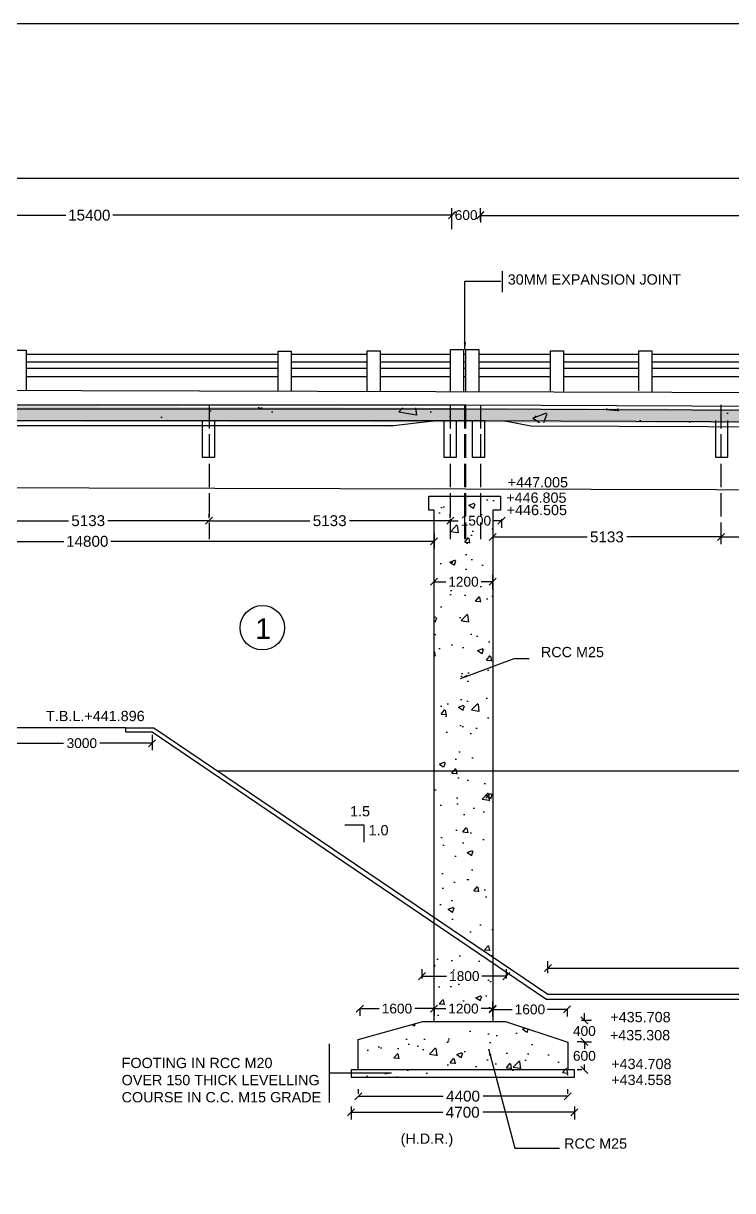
# Model space of a CAD drawing. Header units: inches. Extents: x 19201.6 to 19297.2, y 19008.4 to 19074.4.
# Drawn here: x 19219.71 to 19237.8, y 19044.64 to 19074.44 of the extents above; entities that cross this region are included whole.
import ezdxf

# ---------------------------------------------------------------- set-up
doc = ezdxf.new("R2010")
doc.units = ezdxf.units.IN
doc.header["$MEASUREMENT"] = 0
doc.linetypes.add('ACAD_ISO02W100', pattern=[15, 12, -3])
for name, color, linetype in [('DIMENSION', 255, 'Continuous'), ('DRAWING', 2, 'Continuous'), ('HATCH', 255, 'Continuous'), ('TEXT', 255, 'Continuous')]:
    doc.layers.add(name, color=color, linetype=linetype)
doc.styles.get("Standard").update_dxf_attribs({"font": 'arial.ttf'})
doc.dimstyles.get("Standard").update_dxf_attribs({"dimtxt": 0.25, "dimasz": 0.18, "dimexe": 0.18, "dimexo": 0.0625, "dimgap": 0.09, "dimtad": 0, "dimtih": 1, "dimtoh": 1, "dimdec": 4, "dimzin": 0, "dimdsep": 46, "dimtxsty": 'Standard', "dimblk": 'OBLIQUE', "dimcen": 0.09, "dimadec": 0, "dimazin": 0, "dimtfac": 1, "dimtdec": 4, "dimtofl": 0, "dimtmove": 0, "dimatfit": 3, "dimfxl": 1, "dimtolj": 1, "dimtzin": 0, "dimarcsym": 0})
pattern_1 = [(50, (0, 0), (1.434520365, -0.12550427), [0.15, -1.65]), (355, (0, 0), (-0.27750267, 1.50438427), [0.12, -1.32]), (100.4514, (0.1195, -0.0105), (1.15701876, 1.378879084), [0.12748038, -1.402284224]), (46.1842, (0, 0.4), (2.1344821, -0.33103803), [0.225, -2.475]), (96.6356, (0.1779, 0.3724), (1.86932541, 1.94823574), [0.19122058, -2.103426]), (351.1842, (0, 0.4), (1.86932389, 1.9482372), [0.18, -1.98]), (21, (0.2, 0.3), (1.193814104, -0.80523778), [0.15, -1.65]), (326, (0.2, 0.3), (0.48663066, 1.45030009), [0.12, -1.32]), (71.4514, (0.2995, 0.2329), (1.68044526, 0.64506099), [0.12748038, -1.402284224]), (37.5, (0, 0), (0.024319711, 0.665787708), [0, -1.304, 0, -1.34, 0, -1.325]), (7.5, (0, 0), (0.526139075, 0.788823424), [0, -0.764, 0, -1.274, 0, -0.505]), (327.5, (-0.446, 0), (1.067644872, -0.045109743), [0, -0.5, 0, -1.56, 0, -2.07]), (317.5, (-0.646, 0), (1.16637234, 0.200209965), [0, -0.65, 0, -1.036, 0, -1.47])]

# ---------------------------------------------------------------- blocks, each defined once
blk = doc.blocks.new('_Oblique')
at = {"color": 0, "linetype": 'ByBlock', "lineweight": -2}
blk.add_line((-0.5, -0.5), (0.5, 0.5), dxfattribs=at)
blk = doc.blocks.new('*D81')
at = {"layer": 'Defpoints', "color": 0, "transparency": 16777216}
for p in [(19218.28, 19061.741), (19224.444, 19061.741), (19224.444, 19061.741)]:
    blk.add_point(p, dxfattribs=at)
at = {"layer": 'DIMENSION', "color": 0, "lineweight": -2, "transparency": 16777216}
for p, q in [((19218.28, 19061.803), (19218.28, 19061.921)), ((19224.444, 19061.803), (19224.444, 19061.921)), ((19218.28, 19061.741), (19220.857, 19061.741)), ((19224.444, 19061.741), (19221.867, 19061.741))]:
    blk.add_line(p, q, dxfattribs=at)
at = {"layer": 'DIMENSION', "color": 0, "lineweight": -2, "transparency": 16777216, "xscale": 0.18, "yscale": 0.18, "zscale": 0.18, "rotation": 180}
blk.add_blockref('_Oblique', (19218.28, 19061.741), dxfattribs=at)
at = {"layer": 'DIMENSION', "color": 0, "lineweight": -2, "transparency": 16777216, "xscale": 0.18, "yscale": 0.18, "zscale": 0.18}
blk.add_blockref('_Oblique', (19224.444, 19061.741), dxfattribs=at)
at = {"layer": 'DIMENSION', "color": 0, "transparency": 16777216, "insert": (19221.362, 19061.741), "char_height": 0.2778, "attachment_point": 5}
blk.add_mtext('\\A1;5133', dxfattribs=at)
blk = doc.blocks.new('*D82')
at = {"layer": 'Defpoints', "color": 0, "transparency": 16777216}
for p in [(19224.444, 19061.741), (19230.599, 19061.741), (19230.599, 19061.741)]:
    blk.add_point(p, dxfattribs=at)
at = {"layer": 'DIMENSION', "color": 0, "lineweight": -2, "transparency": 16777216}
for p, q in [((19224.444, 19061.803), (19224.444, 19061.921)), ((19230.599, 19061.803), (19230.599, 19061.921)), ((19224.444, 19061.741), (19227.017, 19061.741)), ((19230.599, 19061.741), (19228.026, 19061.741))]:
    blk.add_line(p, q, dxfattribs=at)
at = {"layer": 'DIMENSION', "color": 0, "lineweight": -2, "transparency": 16777216, "xscale": 0.18, "yscale": 0.18, "zscale": 0.18, "rotation": 180}
blk.add_blockref('_Oblique', (19224.444, 19061.741), dxfattribs=at)
at = {"layer": 'DIMENSION', "color": 0, "lineweight": -2, "transparency": 16777216, "xscale": 0.18, "yscale": 0.18, "zscale": 0.18}
blk.add_blockref('_Oblique', (19230.599, 19061.741), dxfattribs=at)
at = {"layer": 'DIMENSION', "color": 0, "transparency": 16777216, "insert": (19227.522, 19061.741), "char_height": 0.2778, "attachment_point": 5}
blk.add_mtext('\\A1;5133', dxfattribs=at)
blk = doc.blocks.new('*D83')
at = {"layer": 'Defpoints', "color": 0, "transparency": 16777216}
for p in [(19230.599, 19061.844), (19231.905, 19061.844), (19231.905, 19061.741)]:
    blk.add_point(p, dxfattribs=at)
at = {"layer": 'DIMENSION', "color": 0, "lineweight": -2, "transparency": 16777216}
for p, q in [((19230.599, 19061.781), (19230.599, 19061.561)), ((19230.599, 19061.741), (19230.801, 19061.741)), ((19231.905, 19061.741), (19231.703, 19061.741)), ((19231.905, 19061.781), (19231.905, 19061.561))]:
    blk.add_line(p, q, dxfattribs=at)
at = {"layer": 'DIMENSION', "color": 0, "lineweight": -2, "transparency": 16777216, "xscale": 0.18, "yscale": 0.18, "zscale": 0.18, "rotation": 180}
blk.add_blockref('_Oblique', (19230.599, 19061.741), dxfattribs=at)
at = {"layer": 'DIMENSION', "color": 0, "lineweight": -2, "transparency": 16777216, "xscale": 0.18, "yscale": 0.18, "zscale": 0.18}
blk.add_blockref('_Oblique', (19231.905, 19061.741), dxfattribs=at)
at = {"layer": 'DIMENSION', "color": 0, "transparency": 16777216, "insert": (19231.252, 19061.741), "char_height": 0.25, "attachment_point": 5}
blk.add_mtext('\\A1;1500', dxfattribs=at)
blk = doc.blocks.new('*D84')
at = {"layer": 'Defpoints', "color": 0, "transparency": 16777216}
for p in [(19231.682, 19061.495), (19237.504, 19061.495), (19237.504, 19061.327)]:
    blk.add_point(p, dxfattribs=at)
at = {"layer": 'DIMENSION', "color": 0, "lineweight": -2, "transparency": 16777216}
for p, q in [((19231.682, 19061.432), (19231.682, 19061.147)), ((19231.682, 19061.327), (19234.089, 19061.327)), ((19237.504, 19061.327), (19235.098, 19061.327)), ((19237.504, 19061.432), (19237.504, 19061.147))]:
    blk.add_line(p, q, dxfattribs=at)
at = {"layer": 'DIMENSION', "color": 0, "lineweight": -2, "transparency": 16777216, "xscale": 0.18, "yscale": 0.18, "zscale": 0.18, "rotation": 180}
blk.add_blockref('_Oblique', (19231.682, 19061.327), dxfattribs=at)
at = {"layer": 'DIMENSION', "color": 0, "lineweight": -2, "transparency": 16777216, "xscale": 0.18, "yscale": 0.18, "zscale": 0.18}
blk.add_blockref('_Oblique', (19237.504, 19061.327), dxfattribs=at)
at = {"layer": 'DIMENSION', "color": 0, "transparency": 16777216, "insert": (19234.593, 19061.327), "char_height": 0.2778, "attachment_point": 5}
blk.add_mtext('\\A1;5133', dxfattribs=at)
blk = doc.blocks.new('*D85')
at = {"layer": 'Defpoints', "color": 0, "transparency": 16777216}
for p in [(19237.504, 19061.495), (19243.685, 19061.495), (19243.685, 19061.327)]:
    blk.add_point(p, dxfattribs=at)
at = {"layer": 'DIMENSION', "color": 0, "lineweight": -2, "transparency": 16777216}
for p, q in [((19237.504, 19061.432), (19237.504, 19061.147)), ((19237.504, 19061.327), (19240.09, 19061.327)), ((19243.685, 19061.327), (19241.099, 19061.327)), ((19243.685, 19061.432), (19243.685, 19061.147))]:
    blk.add_line(p, q, dxfattribs=at)
at = {"layer": 'DIMENSION', "color": 0, "lineweight": -2, "transparency": 16777216, "xscale": 0.18, "yscale": 0.18, "zscale": 0.18, "rotation": 180}
blk.add_blockref('_Oblique', (19237.504, 19061.327), dxfattribs=at)
at = {"layer": 'DIMENSION', "color": 0, "lineweight": -2, "transparency": 16777216, "xscale": 0.18, "yscale": 0.18, "zscale": 0.18}
blk.add_blockref('_Oblique', (19243.685, 19061.327), dxfattribs=at)
at = {"layer": 'DIMENSION', "color": 0, "transparency": 16777216, "insert": (19240.595, 19061.327), "char_height": 0.2778, "attachment_point": 5}
blk.add_mtext('\\A1;5133', dxfattribs=at)
blk = doc.blocks.new('*D90')
at = {"layer": 'Defpoints', "color": 0, "transparency": 16777216}
for p in [(19212.491, 19061.75), (19230.186, 19061.479), (19230.186, 19061.214)]:
    blk.add_point(p, dxfattribs=at)
at = {"layer": 'DIMENSION', "color": 0, "lineweight": -2, "transparency": 16777216}
for p, q in [((19212.491, 19061.687), (19212.491, 19061.034)), ((19230.186, 19061.417), (19230.186, 19061.034)), ((19212.491, 19061.214), (19220.739, 19061.214)), ((19230.186, 19061.214), (19221.937, 19061.214))]:
    blk.add_line(p, q, dxfattribs=at)
at = {"layer": 'DIMENSION', "color": 0, "lineweight": -2, "transparency": 16777216, "xscale": 0.18, "yscale": 0.18, "zscale": 0.18, "rotation": 180}
blk.add_blockref('_Oblique', (19212.491, 19061.214), dxfattribs=at)
at = {"layer": 'DIMENSION', "color": 0, "lineweight": -2, "transparency": 16777216, "xscale": 0.18, "yscale": 0.18, "zscale": 0.18}
blk.add_blockref('_Oblique', (19230.186, 19061.214), dxfattribs=at)
at = {"layer": 'DIMENSION', "color": 0, "transparency": 16777216, "insert": (19221.338, 19061.214), "char_height": 0.2778, "attachment_point": 5}
blk.add_mtext('\\A1;14800', dxfattribs=at)
blk = doc.blocks.new('*D91')
at = {"layer": 'Defpoints', "color": 0, "transparency": 16777216}
for p in [(19219.407, 19056.343), (19222.991, 19056.343), (19222.991, 19056.063)]:
    blk.add_point(p, dxfattribs=at)
at = {"layer": 'TEXT', "color": 0, "lineweight": -2, "transparency": 16777216}
for p, q in [((19219.407, 19056.281), (19219.407, 19055.883)), ((19222.991, 19056.281), (19222.991, 19055.883)), ((19219.407, 19056.063), (19220.736, 19056.063)), ((19222.991, 19056.063), (19221.661, 19056.063))]:
    blk.add_line(p, q, dxfattribs=at)
at = {"layer": 'TEXT', "color": 0, "lineweight": -2, "transparency": 16777216, "xscale": 0.18, "yscale": 0.18, "zscale": 0.18, "rotation": 180}
blk.add_blockref('_Oblique', (19219.407, 19056.063), dxfattribs=at)
at = {"layer": 'TEXT', "color": 0, "lineweight": -2, "transparency": 16777216, "xscale": 0.18, "yscale": 0.18, "zscale": 0.18}
blk.add_blockref('_Oblique', (19222.991, 19056.063), dxfattribs=at)
at = {"layer": 'TEXT', "color": 0, "transparency": 16777216, "insert": (19221.199, 19056.063), "char_height": 0.25, "attachment_point": 5}
blk.add_mtext('\\A1;3000', dxfattribs=at)
blk = doc.blocks.new('*D92')
at = {"layer": 'Defpoints', "color": 0, "transparency": 16777216}
for p in [(19230.64, 19069.539), (19212.14, 19069.117), (19230.64, 19069.117)]:
    blk.add_point(p, dxfattribs=at)
at = {"layer": 'DIMENSION', "color": 0, "lineweight": -2, "transparency": 16777216}
for p, q in [((19212.14, 19069.18), (19212.14, 19069.719)), ((19230.64, 19069.18), (19230.64, 19069.719)), ((19212.14, 19069.539), (19220.791, 19069.539)), ((19230.64, 19069.539), (19221.989, 19069.539))]:
    blk.add_line(p, q, dxfattribs=at)
at = {"layer": 'DIMENSION', "color": 0, "lineweight": -2, "transparency": 16777216, "xscale": 0.18, "yscale": 0.18, "zscale": 0.18, "rotation": 180}
blk.add_blockref('_Oblique', (19212.14, 19069.539), dxfattribs=at)
at = {"layer": 'DIMENSION', "color": 0, "lineweight": -2, "transparency": 16777216, "xscale": 0.18, "yscale": 0.18, "zscale": 0.18}
blk.add_blockref('_Oblique', (19230.64, 19069.539), dxfattribs=at)
at = {"layer": 'DIMENSION', "color": 0, "transparency": 16777216, "insert": (19221.39, 19069.539), "char_height": 0.2778, "attachment_point": 5}
blk.add_mtext('\\A1;15400', dxfattribs=at)
blk = doc.blocks.new('*D93')
at = {"layer": 'Defpoints', "color": 0, "transparency": 16777216}
for p in [(19269.028, 19070.484), (19212.144, 19070.245), (19269.028, 19070.245)]:
    blk.add_point(p, dxfattribs=at)
at = {"layer": 'DIMENSION', "color": 0, "lineweight": -2, "transparency": 16777216}
for p, q in [((19212.144, 19070.308), (19212.144, 19070.664)), ((19269.028, 19070.308), (19269.028, 19070.664)), ((19212.144, 19070.484), (19239.968, 19070.484)), ((19269.028, 19070.484), (19241.204, 19070.484))]:
    blk.add_line(p, q, dxfattribs=at)
at = {"layer": 'DIMENSION', "color": 0, "lineweight": -2, "transparency": 16777216, "xscale": 0.18, "yscale": 0.18, "zscale": 0.18, "rotation": 180}
blk.add_blockref('_Oblique', (19212.144, 19070.484), dxfattribs=at)
at = {"layer": 'DIMENSION', "color": 0, "lineweight": -2, "transparency": 16777216, "xscale": 0.18, "yscale": 0.18, "zscale": 0.18}
blk.add_blockref('_Oblique', (19269.028, 19070.484), dxfattribs=at)
at = {"layer": 'DIMENSION', "color": 0, "transparency": 16777216, "insert": (19240.586, 19070.484), "char_height": 0.2778, "attachment_point": 5}
blk.add_mtext('\\A1;47400', dxfattribs=at)
blk = doc.blocks.new('*D94')
at = {"layer": 'Defpoints', "color": 0, "transparency": 16777216}
for p in [(19231.366, 19069.571), (19249.836, 19069.571), (19249.836, 19069.534)]:
    blk.add_point(p, dxfattribs=at)
at = {"layer": 'DIMENSION', "color": 0, "lineweight": -2, "transparency": 16777216}
for p, q in [((19231.366, 19069.534), (19240.002, 19069.534)), ((19231.366, 19069.509), (19231.366, 19069.354)), ((19249.836, 19069.534), (19241.2, 19069.534)), ((19249.836, 19069.509), (19249.836, 19069.354))]:
    blk.add_line(p, q, dxfattribs=at)
at = {"layer": 'DIMENSION', "color": 0, "lineweight": -2, "transparency": 16777216, "xscale": 0.18, "yscale": 0.18, "zscale": 0.18, "rotation": 180}
blk.add_blockref('_Oblique', (19231.366, 19069.534), dxfattribs=at)
at = {"layer": 'DIMENSION', "color": 0, "lineweight": -2, "transparency": 16777216, "xscale": 0.18, "yscale": 0.18, "zscale": 0.18}
blk.add_blockref('_Oblique', (19249.836, 19069.534), dxfattribs=at)
at = {"layer": 'DIMENSION', "color": 0, "transparency": 16777216, "insert": (19240.601, 19069.534), "char_height": 0.2778, "attachment_point": 5}
blk.add_mtext('\\A1;15400', dxfattribs=at)
blk = doc.blocks.new('*D121')
at = {"layer": 'Defpoints', "color": 0, "transparency": 16777216}
for p in [(19233.885, 19048.992), (19233.885, 19048.441), (19234.019, 19048.441)]:
    blk.add_point(p, dxfattribs=at)
at = {"layer": 'DIMENSION', "color": 0, "lineweight": -2, "transparency": 16777216}
for p, q in [((19234.019, 19048.992), (19234.019, 19049.172)), ((19233.948, 19048.992), (19234.199, 19048.992)), ((19233.948, 19048.441), (19234.199, 19048.441)), ((19234.019, 19048.441), (19234.019, 19048.261))]:
    blk.add_line(p, q, dxfattribs=at)
at = {"layer": 'DIMENSION', "color": 0, "lineweight": -2, "transparency": 16777216, "xscale": 0.18, "yscale": 0.18, "zscale": 0.18}
for p, rotation in [((19234.019, 19048.992), 270), ((19234.019, 19048.441), 90)]:
    blk.add_blockref('_Oblique', p, dxfattribs=dict(at, rotation=rotation))
at = {"layer": 'DIMENSION', "color": 0, "transparency": 16777216, "insert": (19234.019, 19048.716), "char_height": 0.25, "attachment_point": 5}
blk.add_mtext('\\A1;400', dxfattribs=at)
blk = doc.blocks.new('*D122')
at = {"layer": 'Defpoints', "color": 0, "transparency": 16777216}
for p in [(19234.019, 19048.441), (19234.019, 19047.724), (19234.019, 19047.724)]:
    blk.add_point(p, dxfattribs=at)
at = {"layer": 'DIMENSION', "color": 0, "lineweight": -2, "transparency": 16777216}
for p, q in [((19233.957, 19048.441), (19233.839, 19048.441)), ((19234.019, 19048.441), (19234.019, 19048.3)), ((19233.957, 19047.724), (19233.839, 19047.724)), ((19234.019, 19047.724), (19234.019, 19047.865))]:
    blk.add_line(p, q, dxfattribs=at)
at = {"layer": 'DIMENSION', "color": 0, "lineweight": -2, "transparency": 16777216, "xscale": 0.18, "yscale": 0.18, "zscale": 0.18}
for p, rotation in [((19234.019, 19048.441), 90), ((19234.019, 19047.724), 270)]:
    blk.add_blockref('_Oblique', p, dxfattribs=dict(at, rotation=rotation))
at = {"layer": 'DIMENSION', "color": 0, "transparency": 16777216, "insert": (19234.019, 19048.082), "char_height": 0.25, "attachment_point": 5}
blk.add_mtext('\\A1;600', dxfattribs=at)
blk = doc.blocks.new('*D123')
at = {"layer": 'Defpoints', "color": 0, "transparency": 16777216}
for p in [(19228.253, 19047.054), (19233.595, 19047.054), (19233.595, 19047.054)]:
    blk.add_point(p, dxfattribs=at)
at = {"layer": 'DIMENSION', "color": 0, "lineweight": -2, "transparency": 16777216}
for p, q in [((19228.253, 19047.116), (19228.253, 19047.234)), ((19228.253, 19047.054), (19230.414, 19047.054)), ((19233.595, 19047.054), (19231.434, 19047.054)), ((19233.595, 19047.116), (19233.595, 19047.234))]:
    blk.add_line(p, q, dxfattribs=at)
at = {"layer": 'DIMENSION', "color": 0, "lineweight": -2, "transparency": 16777216, "xscale": 0.18, "yscale": 0.18, "zscale": 0.18, "rotation": 180}
blk.add_blockref('_Oblique', (19228.253, 19047.054), dxfattribs=at)
at = {"layer": 'DIMENSION', "color": 0, "lineweight": -2, "transparency": 16777216, "xscale": 0.18, "yscale": 0.18, "zscale": 0.18}
blk.add_blockref('_Oblique', (19233.595, 19047.054), dxfattribs=at)
at = {"layer": 'DIMENSION', "color": 0, "transparency": 16777216, "insert": (19230.924, 19047.054), "char_height": 0.2778, "attachment_point": 5}
blk.add_mtext('\\A1;4400', dxfattribs=at)
blk = doc.blocks.new('*D124')
at = {"layer": 'Defpoints', "color": 0, "transparency": 16777216}
for p in [(19228.068, 19046.851), (19233.765, 19046.851), (19233.765, 19046.643)]:
    blk.add_point(p, dxfattribs=at)
at = {"layer": 'DIMENSION', "color": 0, "lineweight": -2, "transparency": 16777216}
for p, q in [((19228.068, 19046.788), (19228.068, 19046.463)), ((19233.765, 19046.788), (19233.765, 19046.463)), ((19228.068, 19046.643), (19230.406, 19046.643)), ((19233.765, 19046.643), (19231.426, 19046.643))]:
    blk.add_line(p, q, dxfattribs=at)
at = {"layer": 'DIMENSION', "color": 0, "lineweight": -2, "transparency": 16777216, "xscale": 0.18, "yscale": 0.18, "zscale": 0.18, "rotation": 180}
blk.add_blockref('_Oblique', (19228.068, 19046.643), dxfattribs=at)
at = {"layer": 'DIMENSION', "color": 0, "lineweight": -2, "transparency": 16777216, "xscale": 0.18, "yscale": 0.18, "zscale": 0.18}
blk.add_blockref('_Oblique', (19233.765, 19046.643), dxfattribs=at)
at = {"layer": 'DIMENSION', "color": 0, "transparency": 16777216, "insert": (19230.916, 19046.643), "char_height": 0.2778, "attachment_point": 5}
blk.add_mtext('\\A1;4700', dxfattribs=at)
blk = doc.blocks.new('*D125')
at = {"layer": 'Defpoints', "color": 0, "transparency": 16777216}
for p in [(19232.031, 19050.118), (19229.88, 19049.998), (19232.031, 19049.998)]:
    blk.add_point(p, dxfattribs=at)
at = {"layer": 'DIMENSION', "color": 0, "lineweight": -2, "transparency": 16777216}
for p, q in [((19229.88, 19050.061), (19229.88, 19050.298)), ((19229.88, 19050.118), (19230.505, 19050.118)), ((19232.031, 19050.118), (19231.407, 19050.118)), ((19232.031, 19050.061), (19232.031, 19050.298))]:
    blk.add_line(p, q, dxfattribs=at)
at = {"layer": 'DIMENSION', "color": 0, "lineweight": -2, "transparency": 16777216, "xscale": 0.18, "yscale": 0.18, "zscale": 0.18, "rotation": 180}
blk.add_blockref('_Oblique', (19229.88, 19050.118), dxfattribs=at)
at = {"layer": 'DIMENSION', "color": 0, "lineweight": -2, "transparency": 16777216, "xscale": 0.18, "yscale": 0.18, "zscale": 0.18}
blk.add_blockref('_Oblique', (19232.031, 19050.118), dxfattribs=at)
at = {"layer": 'DIMENSION', "color": 0, "transparency": 16777216, "insert": (19230.956, 19050.118), "char_height": 0.25, "attachment_point": 5}
blk.add_mtext('\\A1;1800', dxfattribs=at)
blk = doc.blocks.new('*D126')
at = {"layer": 'Defpoints', "color": 0, "transparency": 16777216}
for p in [(19228.291, 19049.351), (19230.186, 19049.351), (19230.186, 19049.289)]:
    blk.add_point(p, dxfattribs=at)
at = {"layer": 'DIMENSION', "color": 0, "lineweight": -2, "transparency": 16777216}
for p, q in [((19228.291, 19049.289), (19228.787, 19049.289)), ((19228.291, 19049.288), (19228.291, 19049.109)), ((19230.186, 19049.289), (19229.69, 19049.289)), ((19230.186, 19049.288), (19230.186, 19049.109))]:
    blk.add_line(p, q, dxfattribs=at)
at = {"layer": 'DIMENSION', "color": 0, "lineweight": -2, "transparency": 16777216, "xscale": 0.18, "yscale": 0.18, "zscale": 0.18, "rotation": 180}
blk.add_blockref('_Oblique', (19228.291, 19049.289), dxfattribs=at)
at = {"layer": 'DIMENSION', "color": 0, "lineweight": -2, "transparency": 16777216, "xscale": 0.18, "yscale": 0.18, "zscale": 0.18}
blk.add_blockref('_Oblique', (19230.186, 19049.289), dxfattribs=at)
at = {"layer": 'DIMENSION', "color": 0, "transparency": 16777216, "insert": (19229.238, 19049.289), "char_height": 0.25, "attachment_point": 5}
blk.add_mtext('\\A1;1600', dxfattribs=at)
blk = doc.blocks.new('*D127')
at = {"layer": 'Defpoints', "color": 0, "transparency": 16777216}
for p in [(19231.682, 19049.288), (19230.186, 19049.025), (19231.682, 19049.025)]:
    blk.add_point(p, dxfattribs=at)
at = {"layer": 'DIMENSION', "color": 0, "lineweight": -2, "transparency": 16777216}
for p, q in [((19230.186, 19049.088), (19230.186, 19049.468)), ((19231.682, 19049.088), (19231.682, 19049.468)), ((19230.186, 19049.288), (19230.483, 19049.288)), ((19231.682, 19049.288), (19231.385, 19049.288))]:
    blk.add_line(p, q, dxfattribs=at)
at = {"layer": 'DIMENSION', "color": 0, "lineweight": -2, "transparency": 16777216, "xscale": 0.18, "yscale": 0.18, "zscale": 0.18, "rotation": 180}
blk.add_blockref('_Oblique', (19230.186, 19049.288), dxfattribs=at)
at = {"layer": 'DIMENSION', "color": 0, "lineweight": -2, "transparency": 16777216, "xscale": 0.18, "yscale": 0.18, "zscale": 0.18}
blk.add_blockref('_Oblique', (19231.682, 19049.288), dxfattribs=at)
at = {"layer": 'DIMENSION', "color": 0, "transparency": 16777216, "insert": (19230.934, 19049.288), "char_height": 0.25, "attachment_point": 5}
blk.add_mtext('\\A1;1200', dxfattribs=at)
blk = doc.blocks.new('*D128')
at = {"layer": 'Defpoints', "color": 0, "transparency": 16777216}
for p in [(19231.682, 19049.329), (19233.577, 19049.329), (19233.577, 19049.268)]:
    blk.add_point(p, dxfattribs=at)
at = {"layer": 'DIMENSION', "color": 0, "lineweight": -2, "transparency": 16777216}
for p, q in [((19231.682, 19049.268), (19232.178, 19049.268)), ((19231.682, 19049.267), (19231.682, 19049.088)), ((19233.577, 19049.268), (19233.081, 19049.268)), ((19233.577, 19049.267), (19233.577, 19049.088))]:
    blk.add_line(p, q, dxfattribs=at)
at = {"layer": 'DIMENSION', "color": 0, "lineweight": -2, "transparency": 16777216, "xscale": 0.18, "yscale": 0.18, "zscale": 0.18, "rotation": 180}
blk.add_blockref('_Oblique', (19231.682, 19049.268), dxfattribs=at)
at = {"layer": 'DIMENSION', "color": 0, "lineweight": -2, "transparency": 16777216, "xscale": 0.18, "yscale": 0.18, "zscale": 0.18}
blk.add_blockref('_Oblique', (19233.577, 19049.268), dxfattribs=at)
at = {"layer": 'DIMENSION', "color": 0, "transparency": 16777216, "insert": (19232.63, 19049.268), "char_height": 0.25, "attachment_point": 5}
blk.add_mtext('\\A1;1600', dxfattribs=at)
blk = doc.blocks.new('*D129')
at = {"layer": 'Defpoints', "color": 0, "transparency": 16777216}
for p in [(19247.996, 19050.324), (19233.089, 19050.129), (19247.996, 19050.129)]:
    blk.add_point(p, dxfattribs=at)
at = {"layer": 'DIMENSION', "color": 0, "lineweight": -2, "transparency": 16777216}
for p, q in [((19233.089, 19050.192), (19233.089, 19050.504)), ((19233.089, 19050.324), (19239.994, 19050.324)), ((19247.996, 19050.324), (19241.091, 19050.324)), ((19247.996, 19050.192), (19247.996, 19050.504))]:
    blk.add_line(p, q, dxfattribs=at)
at = {"layer": 'DIMENSION', "color": 0, "lineweight": -2, "transparency": 16777216, "xscale": 0.18, "yscale": 0.18, "zscale": 0.18, "rotation": 180}
blk.add_blockref('_Oblique', (19233.089, 19050.324), dxfattribs=at)
at = {"layer": 'DIMENSION', "color": 0, "lineweight": -2, "transparency": 16777216, "xscale": 0.18, "yscale": 0.18, "zscale": 0.18}
blk.add_blockref('_Oblique', (19247.996, 19050.324), dxfattribs=at)
at = {"layer": 'DIMENSION', "color": 0, "transparency": 16777216, "insert": (19240.542, 19050.324), "char_height": 0.25, "attachment_point": 5}
blk.add_mtext('\\A1;12400', dxfattribs=at)
blk = doc.blocks.new('*D131')
at = {"layer": 'Defpoints', "color": 0, "transparency": 16777216}
for p in [(19231.682, 19060.184), (19230.186, 19059.925), (19231.682, 19059.925)]:
    blk.add_point(p, dxfattribs=at)
at = {"layer": 'HATCH', "color": 0, "lineweight": -2, "transparency": 16777216}
for p, q in [((19230.186, 19059.988), (19230.186, 19060.364)), ((19230.186, 19060.184), (19230.483, 19060.184)), ((19231.682, 19060.184), (19231.385, 19060.184)), ((19231.682, 19059.988), (19231.682, 19060.364))]:
    blk.add_line(p, q, dxfattribs=at)
at = {"layer": 'HATCH', "color": 0, "lineweight": -2, "transparency": 16777216, "xscale": 0.18, "yscale": 0.18, "zscale": 0.18, "rotation": 180}
blk.add_blockref('_Oblique', (19230.186, 19060.184), dxfattribs=at)
at = {"layer": 'HATCH', "color": 0, "lineweight": -2, "transparency": 16777216, "xscale": 0.18, "yscale": 0.18, "zscale": 0.18}
blk.add_blockref('_Oblique', (19231.682, 19060.184), dxfattribs=at)
at = {"layer": 'HATCH', "color": 0, "transparency": 16777216, "insert": (19230.934, 19060.184), "char_height": 0.25, "attachment_point": 5}
blk.add_mtext('\\A1;1200', dxfattribs=at)

msp = doc.modelspace()

# ---------------------------------------------------------------- hatches: boundary and pattern name
at = {"layer": 'HATCH'}
h = msp.add_hatch(dxfattribs=at)
h.set_pattern_fill('AR-CONC', color=256, scale=0.5, style=0)
h.set_pattern_definition([(50, (0, 0), (3.5863009, -0.31376067), [0.375, -4.125]), (355, (0, 0), (-0.69375667, 3.76096067), [0.3, -3.3]), (100.4514, (0.299, -0.026), (2.8925469, 3.4471977), [0.31870095, -3.50571056]), (46.1842, (0, 1), (5.33620524, -0.8275951), [0.5625, -6.1875]), (96.6356, (0.4447, 0.931), (4.6733135, 4.8705894), [0.4780514, -5.258565]), (351.1842, (0, 1), (4.6733097, 4.870593), [0.45, -4.95]), (21, (0.5, 0.75), (2.98453526, -2.01309445), [0.375, -4.125]), (326, (0.5, 0.75), (1.21657666, 3.62575023), [0.3, -3.3]), (71.4514, (0.7487, 0.5822), (4.20111314, 1.6126525), [0.31870095, -3.50571056]), (37.5, (0, 0), (0.060799277, 1.66446927), [0, -3.26, 0, -3.35, 0, -3.3125]), (7.5, (0, 0), (1.31534769, 1.97205856), [0, -1.91, 0, -3.185, 0, -1.2625]), (327.5, (-1.115, 0), (2.66911218, -0.11277436), [0, -1.25, 0, -3.9, 0, -5.175]), (317.5, (-1.615, 0), (2.91593085, 0.50052491), [0, -1.625, 0, -2.59, 0, -3.675])])
h.paths.add_polyline_path([(19211.78009, 19064.69683), (19269.38481, 19064.46162), (19269.38481, 19064.1615), (19211.78009, 19064.29613)])
h = msp.add_hatch(dxfattribs=at)
h.set_pattern_fill('AR-CONC', color=256, scale=0.2, style=0)
h.set_pattern_definition(pattern_1)
h.paths.add_polyline_path([(19211.78009, 19064.69683), (19269.38481, 19064.46162), (19269.38481, 19064.1615), (19211.78009, 19064.29613)])
h = msp.add_hatch(dxfattribs=at)
h.set_pattern_fill('AR-CONC', color=256, scale=0.2, style=0)
h.set_pattern_definition(pattern_1)
h.paths.add_polyline_path([(19230.18556, 19051.62448), (19231.68249, 19050.61185), (19231.68249, 19062.01133), (19231.87823, 19062.01133), (19231.87823, 19062.37122), (19230.05141, 19062.37122), (19230.05141, 19062.01383), (19230.18556, 19062.01383)])
h.paths.add_polyline_path([(19228.06763, 19047.54311), (19233.76475, 19047.54311), (19233.76475, 19047.72375), (19233.59542, 19047.72375), (19233.59542, 19048.43557), (19232.00328, 19048.9585), (19231.68249, 19048.9585), (19231.68249, 19050.44685), (19230.18556, 19051.46259), (19230.18556, 19048.9585), (19229.89589, 19048.9585), (19228.25277, 19048.49968), (19228.25277, 19047.72375), (19228.06763, 19047.72375)])

# ---------------------------------------------------------------- linework, layer by layer
at = {"layer": 'DIMENSION'}
for p, q in [((19230.64024, 19069.40085), (19230.64024, 19069.72003)), ((19231.36594, 19069.40085), (19231.36594, 19069.72003))]:
    msp.add_line(p, q, dxfattribs=at)
for points in [[(19231.9196, 19068.10978), (19231.9196, 19067.57442)], [(19224.66231, 19055.36077), (19256.62073, 19055.36077)], [(19227.50633, 19048.38869), (19227.50633, 19046.88901)]]:
    msp.add_lwpolyline(points, dxfattribs=at)
msp.add_circle((19225.80479, 19059.00932), 0.56723, dxfattribs=at)
at = {"layer": 'DRAWING'}
for points in [[(19296.90739, 19008.42213), (19201.60416, 19008.42213), (19201.60416, 19074.43576), (19296.90739, 19074.43576)], [(19228.06763, 19047.54311), (19233.76475, 19047.54311), (19233.76475, 19047.72375), (19228.06763, 19047.72375), (19228.06763, 19047.54311)]]:
    msp.add_lwpolyline(points, close=True, dxfattribs=at)
for points in [[(19219.44616, 19065.07139), (19219.44616, 19066.09691), (19219.77783, 19066.09691), (19219.77783, 19065.07046)], [(19230.60388, 19065.0401), (19230.60388, 19066.10746), (19230.93554, 19066.10746), (19230.93554, 19065.03917)], [(19230.99905, 19065.03899), (19230.99905, 19066.10746), (19231.33071, 19066.10746), (19231.33071, 19065.03806)], [(19226.20764, 19065.98783), (19219.77783, 19065.98783)], [(19226.20764, 19065.05243), (19226.20764, 19066.07251), (19226.53931, 19066.07251), (19226.53931, 19065.0515)], [(19228.47683, 19065.98783), (19226.53931, 19065.98783)], [(19228.47683, 19065.04607), (19228.47683, 19066.07954), (19228.8085, 19066.07954), (19228.8085, 19065.04514)], [(19230.60388, 19065.98783), (19228.8085, 19065.98783)], [(19230.99905, 19065.98783), (19230.93554, 19065.98783)], [(19233.15231, 19065.98783), (19231.33071, 19065.98783)], [(19233.15231, 19065.03296), (19233.15231, 19066.08164), (19233.48398, 19066.08164), (19233.48398, 19065.03202)], [(19235.40944, 19065.98783), (19233.48398, 19065.98783)], [(19235.40944, 19065.05584), (19235.40944, 19066.07473), (19235.74111, 19066.07473), (19235.74111, 19065.0257)], [(19242.21277, 19065.98783), (19235.74111, 19065.98783)], [(19226.20764, 19065.78401), (19219.77783, 19065.78401)], [(19226.20764, 19065.62401), (19219.77783, 19065.62401)], [(19228.47683, 19065.78401), (19226.53931, 19065.78401)], [(19228.47683, 19065.62401), (19226.53931, 19065.62401)], [(19230.60388, 19065.78401), (19228.8085, 19065.78401)], [(19230.60388, 19065.62401), (19228.8085, 19065.62401)], [(19230.99905, 19065.78401), (19230.93554, 19065.78401)], [(19230.99905, 19065.62401), (19230.93554, 19065.62401)], [(19233.15231, 19065.78401), (19231.33071, 19065.78401)], [(19233.15231, 19065.62401), (19231.33071, 19065.62401)], [(19235.40944, 19065.78401), (19233.48398, 19065.78401)], [(19235.40944, 19065.62401), (19233.48398, 19065.62401)], [(19242.21277, 19065.78401), (19235.74111, 19065.78401)], [(19242.21277, 19065.62401), (19235.74111, 19065.62401)], [(19226.20764, 19065.41801), (19219.77783, 19065.41801)], [(19228.47683, 19065.41801), (19226.53931, 19065.41801)], [(19230.60388, 19065.41801), (19228.8085, 19065.41801)], [(19230.99905, 19065.41801), (19230.93554, 19065.41801)], [(19233.15231, 19065.41801), (19231.33071, 19065.41801)], [(19235.40944, 19065.41801), (19233.48398, 19065.41801)], [(19242.21277, 19065.41801), (19235.74111, 19065.41801)], [(19212.14382, 19065.09187), (19269.38481, 19064.93135)], [(19211.16512, 19064.69683), (19230.99289, 19064.69683)], [(19230.99289, 19064.69683), (19250.20806, 19064.61507)], [(19211.78009, 19064.59625), (19230.99289, 19064.59625)], [(19230.99289, 19064.59625), (19250.20806, 19064.51449)], [(19212.27459, 19064.29613), (19231.48739, 19064.29613)], [(19218.45939, 19064.1721), (19229.13766, 19064.1721)], [(19224.2697, 19064.29613), (19224.2697, 19063.36429), (19224.58944, 19063.36429), (19224.58944, 19064.29613)], [(19229.08145, 19064.16569), (19230.22631, 19064.29613)], [(19230.43538, 19064.29613), (19230.43538, 19063.36429), (19230.75511, 19063.36429), (19230.75511, 19064.29613)], [(19231.15586, 19064.29613), (19231.15586, 19063.36429), (19231.47559, 19063.36429), (19231.47559, 19064.29613)], [(19231.48739, 19064.29613), (19250.70256, 19064.21437)], [(19231.99366, 19064.29397), (19232.64931, 19064.16702)], [(19232.64931, 19064.16702), (19248.44505, 19064.09981)], [(19237.3621, 19064.29613), (19237.3621, 19063.36429), (19237.68183, 19063.36429), (19237.68183, 19064.29613)], [(19211.78009, 19062.60267), (19269.39218, 19062.45105)], [(19230.18556, 19048.9585), (19230.18556, 19062.01383), (19230.05141, 19062.01383), (19230.05141, 19062.37122), (19231.87823, 19062.37122), (19231.87823, 19062.01133), (19231.68249, 19062.01133), (19231.68249, 19048.9585)], [(19233.03387, 19049.52988), (19222.99066, 19056.34469), (19222.31863, 19056.34469), (19222.31863, 19056.45898), (19219.40659, 19056.45898), (19212.82713, 19060.88905)], [(19233.03387, 19049.52988), (19233.20715, 19049.52988), (19248.0686, 19049.52988), (19258.1326, 19056.21439), (19258.79813, 19056.21439), (19258.79813, 19056.34631), (19261.69776, 19056.34631), (19268.33688, 19060.7758)], [(19222.31863, 19056.45898), (19223.03887, 19056.45898), (19233.08904, 19049.66037), (19247.99583, 19049.66037), (19258.11189, 19056.34631), (19258.79813, 19056.34631)], [(19227.91023, 19053.98022), (19228.39423, 19053.98022), (19228.39423, 19053.53588)], [(19228.25277, 19047.72375), (19228.25277, 19048.49968), (19229.89589, 19048.9585), (19232.00328, 19048.9585), (19233.59542, 19048.43557), (19233.59542, 19047.72375)]]:
    msp.add_lwpolyline(points, dxfattribs=at)
at = {"layer": 'DRAWING', "linetype": 'ACAD_ISO02W100', "ltscale": 0.05}
for points in [[(19224.44419, 19064.69683), (19224.44419, 19061.27417)], [(19230.59897, 19064.69683), (19230.59897, 19061.27417)], [(19230.96094, 19064.69683), (19230.96094, 19061.27417)], [(19230.98747, 19064.69683), (19230.98747, 19061.27417)], [(19231.36695, 19064.69683), (19231.36695, 19061.27417)], [(19237.5041, 19064.69683), (19237.5041, 19061.27417)]]:
    msp.add_lwpolyline(points, dxfattribs=at)

# ---------------------------------------------------------------- block references
at = {"layer": 'DIMENSION', "xscale": 0.18, "yscale": 0.18, "zscale": 0.18, "rotation": 180}
msp.add_blockref('_Oblique', (19230.64024, 19069.54003), dxfattribs=at)
at = {"layer": 'DIMENSION', "xscale": 0.18, "yscale": 0.18, "zscale": 0.18}
msp.add_blockref('_Oblique', (19231.36594, 19069.54003), dxfattribs=at)

# ---------------------------------------------------------------- texts
at = {"layer": 'DIMENSION', "insert": (19231.00309, 19069.54003), "char_height": 0.25, "attachment_point": 5}
msp.add_mtext('\\A1;600', dxfattribs=at)
at = {"layer": 'TEXT', "attachment_point": 1}
for s, insert, char_height, width in [('30MM EXPANSION JOINT', (19232.06429, 19068.0307), 0.2622864, 11.1547991), ('+447.005', (19232.06429, 19062.85391), 0.262286, 11.1547991), ('+446.805', (19232.02469, 19062.46111), 0.262286, 11.1547991), ('+446.505', (19232.03709, 19062.14621), 0.262286, 11.1547991), ('1', (19225.62091, 19059.25023), 0.52457, 22.3095983), ('RCC M25', (19232.91038, 19058.52074), 0.262286, 11.1547991), ('T.B.L.+441.896', (19220.28675, 19056.8888), 0.2622864, 11.1547991), ('1.5', (19228.04218, 19054.45893), 0.262286, 11.1547991), ('1.0', (19228.5144, 19053.97428), 0.262286, 11.1547991), ('+435.708', (19234.68034, 19049.20452), 0.262286, 11.1547991), ('+435.308', (19234.66903, 19048.74143), 0.262286, 11.1547991), ('FOOTING IN RCC M20\\POVER 150 THICK LEVELLING\\PCOURSE IN C.C. M15 GRADE', (19222.21512, 19048.03385), 0.2622864, 11.1547991), ('+434.708', (19234.70296, 19048.00727), 0.262286, 11.1547991), ('+434.558', (19234.70296, 19047.60065), 0.262286, 11.1547991), ('(H.D.R.)', (19229.33109, 19046.10111), 0.262286, 11.1547991), ('RCC M25', (19233.50095, 19045.97695), 0.262286, 11.1547991)]:
    msp.add_mtext(s, dxfattribs=dict(at, insert=insert, char_height=char_height, width=width))

# ---------------------------------------------------------------- dimensions: what is measured, and where the dimension line sits
at = {"layer": 'DIMENSION'}
for base, p1, p2, text, picture, middle in [((19269.02795, 19070.48401), (19212.14382, 19070.24513), (19269.02795, 19070.24513), '47400', '*D93', (19240.58588, 19070.48401)), ((19230.64024, 19069.53915), (19212.13959, 19069.11705), (19230.64024, 19069.11705), '15400', '*D92', (19221.38992, 19069.53915)), ((19249.83605, 19069.53413), (19231.36594, 19069.57119), (19249.83605, 19069.57119), '15400', '*D94', (19240.60099, 19069.53413)), ((19230.18556, 19061.21408), (19212.4906, 19061.74991), (19230.18556, 19061.4792), '14800', '*D90', (19221.33808, 19061.21408)), ((19233.59542, 19047.05353), (19228.25277, 19047.05353), (19233.59542, 19047.05353), '4400', '*D123', (19230.9241, 19047.05353)), ((19233.76475, 19046.64305), (19228.06763, 19046.85054), (19233.76475, 19046.85054), '4700', '*D124', (19230.91619, 19046.64305))]:
    dim = msp.add_linear_dim(base=base, p1=p1, p2=p2, text=text, dimstyle='Standard', override={"dimtxt": 0.277778}, dxfattribs=at)
    dim.commit()
    dim.dimension.update_dxf_attribs({"geometry": picture, "text_midpoint": middle})
for p1, p2, distance, picture, middle in [((19218.27953, 19061.74084), (19224.44419, 19061.74084), 0, '*D81', (19221.36186, 19061.74084)), ((19224.44419, 19061.74084), (19230.59897, 19061.74084), 0, '*D82', (19227.52158, 19061.74084)), ((19231.68249, 19061.49492), (19237.5041, 19061.49492), -0.16841, '*D84', (19234.5933, 19061.32651)), ((19237.5041, 19061.49492), (19243.68528, 19061.49492), -0.16841, '*D85', (19240.59469, 19061.32651))]:
    dim = msp.add_aligned_dim(p1=p1, p2=p2, distance=distance, text='5133', dimstyle='Standard', override={"dimtxt": 0.277778}, dxfattribs=at)
    dim.commit()
    dim.dimension.update_dxf_attribs({"geometry": picture, "text_midpoint": middle})
for base, p1, p2, text, picture, middle in [((19231.90476, 19061.74084), (19230.59897, 19061.84368), (19231.90476, 19061.84368), '1500', '*D83', (19231.25186, 19061.74084)), ((19247.99583, 19050.32369), (19233.08904, 19050.12906), (19247.99583, 19050.12906), '12400', '*D129', (19240.54244, 19050.32369)), ((19232.03135, 19050.11805), (19229.8799, 19049.99838), (19232.03135, 19049.99838), '1800', '*D125', (19230.95563, 19050.11805)), ((19230.18556, 19049.289), (19228.29135, 19049.35065), (19230.18556, 19049.35065), '1600', '*D126', (19229.23846, 19049.289)), ((19231.68249, 19049.28815), (19230.18556, 19049.02533), (19231.68249, 19049.02533), '1200', '*D127', (19230.93403, 19049.28815)), ((19233.57671, 19049.26783), (19231.68249, 19049.32948), (19233.57671, 19049.32948), '1600', '*D128', (19232.6296, 19049.26783))]:
    dim = msp.add_linear_dim(base=base, p1=p1, p2=p2, text=text, dimstyle='Standard', dxfattribs=at)
    dim.commit()
    dim.dimension.update_dxf_attribs({"geometry": picture, "text_midpoint": middle})
for p1, p2, distance, text, picture, middle in [((19233.88533, 19048.9924), (19233.88533, 19048.4406), 0.13396, '400', '*D121', (19234.01929, 19048.7165)), ((19234.01929, 19048.4406), (19234.01929, 19047.72375), 0, '600', '*D122', (19234.01929, 19048.08217))]:
    dim = msp.add_aligned_dim(p1=p1, p2=p2, distance=distance, text=text, dimstyle='Standard', dxfattribs=at)
    dim.commit()
    dim.dimension.update_dxf_attribs({"geometry": picture, "text_midpoint": middle})
at = {"layer": 'HATCH'}
dim = msp.add_aligned_dim(p1=(19230.18556, 19059.92519), p2=(19231.68249, 19059.92519), distance=0.25896, text='1200', dimstyle='Standard', dxfattribs=at)
dim.commit()
dim.dimension.update_dxf_attribs({"geometry": '*D131', "text_midpoint": (19230.93403, 19060.18415)})
at = {"layer": 'TEXT'}
dim = msp.add_linear_dim(base=(19222.99066, 19056.06319), p1=(19219.40659, 19056.34336), p2=(19222.99066, 19056.34336), text='3000', dimstyle='Standard', dxfattribs=at)
dim.commit()
dim.dimension.update_dxf_attribs({"geometry": '*D91', "text_midpoint": (19221.19862, 19056.06319)})

# ---------------------------------------------------------------- leaders
at = {"layer": 'DIMENSION'}
for points in [[(19230.97179, 19066.11218), (19230.97179, 19067.85367), (19231.88842, 19067.85367)], [(19230.85789, 19057.71786), (19232.2292, 19058.22186), (19232.61012, 19058.22186)], [(19231.57521, 19048.25924), (19232.24722, 19045.72416), (19233.3859, 19045.72416)], [(19229.10091, 19047.63885), (19227.50633, 19047.63885)]]:
    msp.add_leader(points, dimstyle='Standard', override={"dimgap": 0.09, "dimtad": 0}, dxfattribs=at)

doc.saveas('drawing.dxf')
